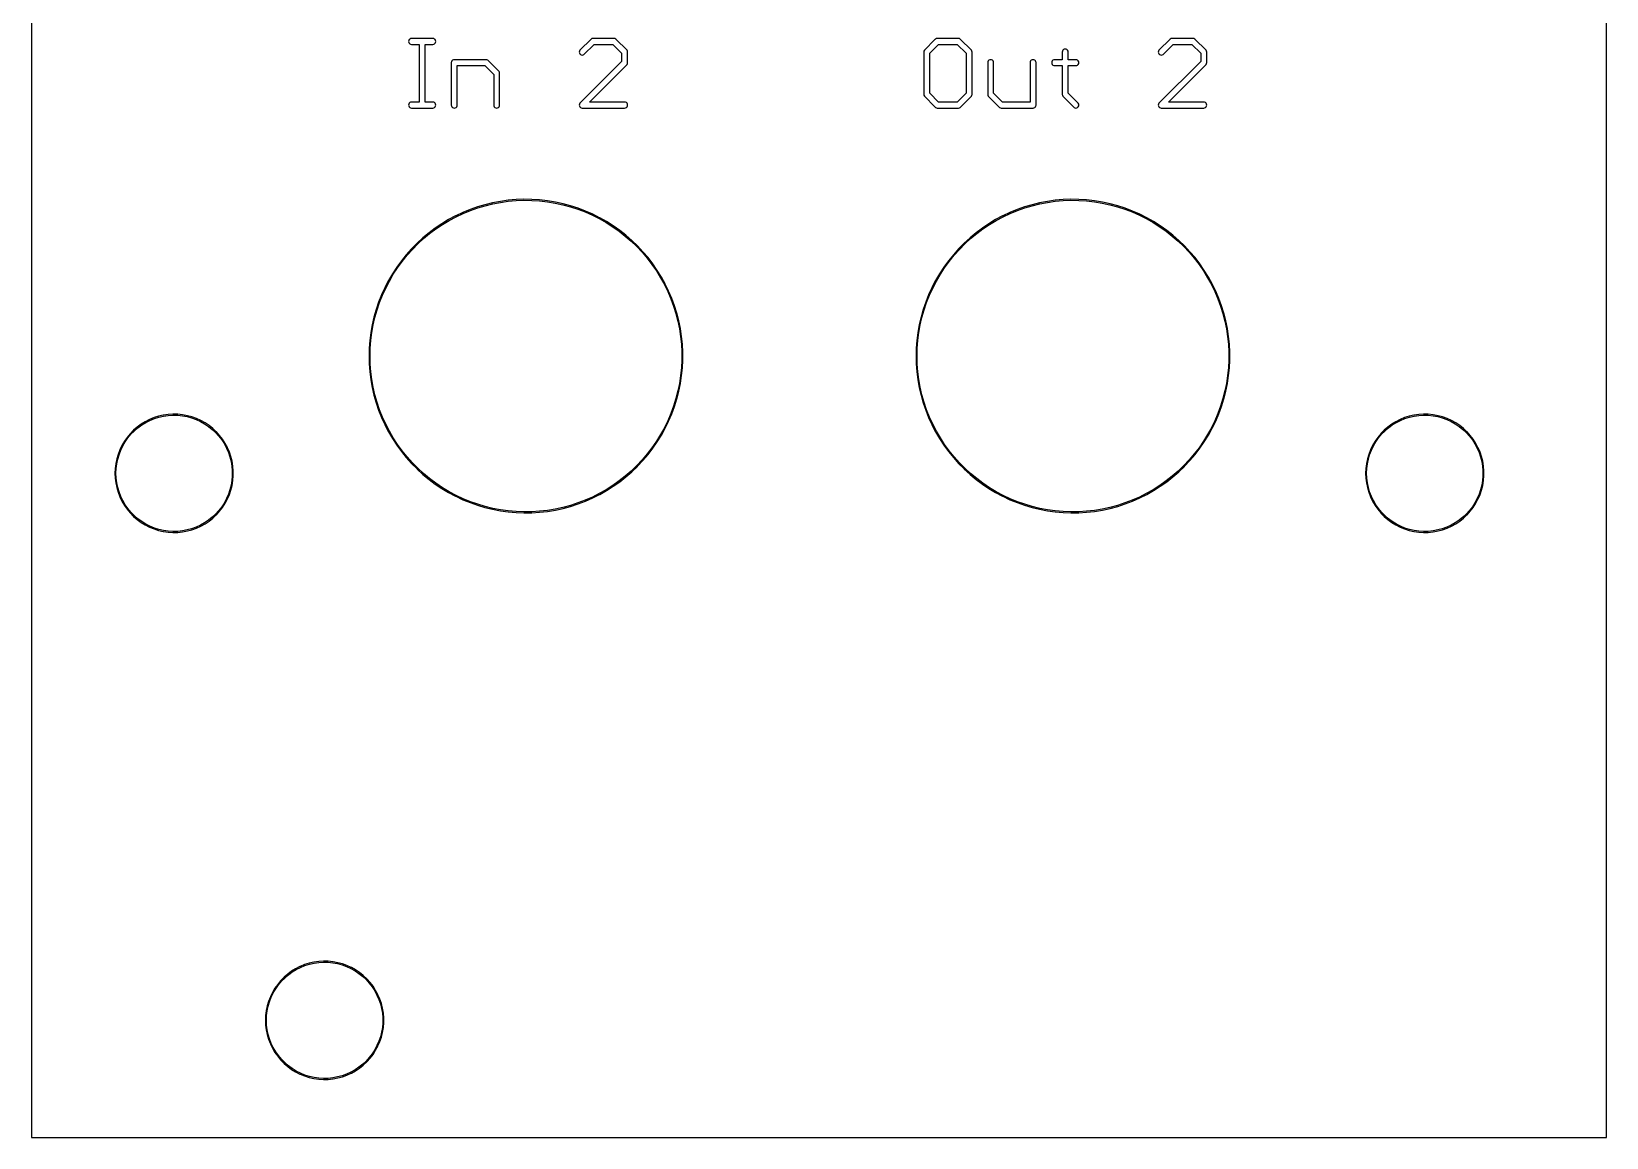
# Model space of a CAD drawing. Extents: x 7 to 47, y 9 to 138.
# Drawn here: x 6.89 to 47.2, y 9.25 to 37.56 of the extents above; entities that cross this region are included whole.
import ezdxf

# ---------------------------------------------------------------- set-up
doc = ezdxf.new("R2010")
doc.units = 0

msp = doc.modelspace()

# ---------------------------------------------------------------- linework, layer by layer
at = {"color": 5, "true_color": 0x0000ff}
msp.add_polyline3d([(47.19574, 9.25322, 0), (47.19574, 137.75436, 0), (6.89355, 137.75436, 0), (6.89355, 9.25322, 0), (47.19574, 9.25322, 0)], close=True, dxfattribs=at)
at = {"color": 34, "true_color": 0x008000}
for points in [[(6.89356, 9.25322, 0), (47.19574, 9.25322, 0), (47.19574, 137.75436, 0), (6.89356, 137.75436, 0), (6.89356, 9.25322, 0)], [(16.61921, 37.38371, 0), (16.59566, 37.37999, 0), (16.57443, 37.36916, 0), (16.55756, 37.3523, 0), (16.54674, 37.33106, 0), (16.54301, 37.30751, 0), (16.54674, 37.28396, 0), (16.55756, 37.26273, 0), (16.57443, 37.24586, 0), (16.59566, 37.23504, 0), (16.61921, 37.23131, 0), (16.81478, 37.23131, 0), (16.81478, 35.75558, 0), (16.61921, 35.75558, 0), (16.59566, 35.75184, 0), (16.57443, 35.74102, 0), (16.55756, 35.72416, 0), (16.54674, 35.70292, 0), (16.54301, 35.67938, 0), (16.54674, 35.65583, 0), (16.55756, 35.63459, 0), (16.57443, 35.61773, 0), (16.59566, 35.6069, 0), (16.61921, 35.60318, 0), (17.16276, 35.60318, 0), (17.18631, 35.6069, 0), (17.20756, 35.61773, 0), (17.22441, 35.63459, 0), (17.23525, 35.65583, 0), (17.23896, 35.67938, 0), (17.23525, 35.70292, 0), (17.22441, 35.72416, 0), (17.20756, 35.74102, 0), (17.18631, 35.75184, 0), (17.16276, 35.75558, 0), (16.96718, 35.75558, 0), (16.96718, 37.23131, 0), (17.16276, 37.23131, 0), (17.18631, 37.23504, 0), (17.20756, 37.24586, 0), (17.22441, 37.26273, 0), (17.23525, 37.28396, 0), (17.23896, 37.30751, 0), (17.23525, 37.33106, 0), (17.22441, 37.3523, 0), (17.20756, 37.36916, 0), (17.18631, 37.37999, 0), (17.16276, 37.38371, 0), (16.61921, 37.38371, 0)], [(21.25726, 37.38371, 0), (21.23371, 37.37999, 0), (21.21247, 37.36916, 0), (20.92382, 37.08052, 0), (20.913, 37.05928, 0), (20.90928, 37.03573, 0), (20.913, 37.01218, 0), (20.92382, 36.99095, 0), (20.94069, 36.97408, 0), (20.96193, 36.96326, 0), (20.98548, 36.95953, 0), (21.00902, 36.96326, 0), (21.03026, 36.97408, 0), (21.28748, 37.23131, 0), (21.76805, 37.23131, 0), (21.99386, 37.00549, 0), (21.99386, 36.79419, 0), (20.92382, 35.72416, 0), (20.913, 35.70292, 0), (20.90928, 35.67938, 0), (20.913, 35.65583, 0), (20.92382, 35.63459, 0), (20.94069, 35.61773, 0), (20.96193, 35.6069, 0), (20.98548, 35.60318, 0), (22.07006, 35.60318, 0), (22.0936, 35.6069, 0), (22.11484, 35.61773, 0), (22.1317, 35.63459, 0), (22.14253, 35.65583, 0), (22.14626, 35.67938, 0), (22.14253, 35.70292, 0), (22.1317, 35.72416, 0), (22.11484, 35.74102, 0), (22.0936, 35.75184, 0), (22.07006, 35.75558, 0), (21.16811, 35.75558, 0), (22.11482, 36.70229, 0), (22.11484, 36.7023, 0), (22.1317, 36.71917, 0), (22.14253, 36.7404, 0), (22.14626, 36.76395, 0), (22.14626, 37.03573, 0), (22.14253, 37.05928, 0), (22.1317, 37.08052, 0), (21.84306, 37.36916, 0), (21.82182, 37.37999, 0), (21.79828, 37.38371, 0), (21.25726, 37.38371, 0)], [(30.94804, 35.90637, 0), (30.95887, 35.92761, 0), (30.9626, 35.95115, 0), (30.9626, 37.03573, 0), (30.95887, 37.05928, 0), (30.94804, 37.08052, 0), (30.6594, 37.36916, 0), (30.63816, 37.37999, 0), (30.61462, 37.38371, 0), (30.07105, 37.38371, 0), (30.04751, 37.37999, 0), (30.02627, 37.36916, 0), (30.00941, 37.3523, 0), (29.74017, 37.08052, 0), (29.72934, 37.05928, 0), (29.72562, 37.03573, 0), (29.72562, 35.95115, 0), (29.72934, 35.92761, 0), (29.74017, 35.90637, 0), (30.00941, 35.63459, 0), (30.02627, 35.61773, 0), (30.04751, 35.6069, 0), (30.07105, 35.60318, 0), (30.61462, 35.60318, 0), (30.63816, 35.6069, 0), (30.6594, 35.61773, 0), (30.94804, 35.90637, 0)], [(30.58439, 35.75558, 0), (30.10157, 35.75558, 0), (29.87802, 35.98123, 0), (29.87802, 37.00565, 0), (30.10157, 37.23131, 0), (30.58439, 37.23131, 0), (30.8102, 37.00549, 0), (30.8102, 35.98139, 0), (30.58439, 35.75558, 0)], [(33.57211, 35.61773, 0), (33.59335, 35.6069, 0), (33.61689, 35.60318, 0), (33.64044, 35.6069, 0), (33.66167, 35.61773, 0), (33.67854, 35.63459, 0), (33.68936, 35.65583, 0), (33.69309, 35.67938, 0), (33.68936, 35.70292, 0), (33.67854, 35.72416, 0), (33.42131, 35.98138, 0), (33.42131, 36.68775, 0), (33.61689, 36.68775, 0), (33.64044, 36.69148, 0), (33.66167, 36.7023, 0), (33.67854, 36.71917, 0), (33.68936, 36.7404, 0), (33.69309, 36.76395, 0), (33.68936, 36.7875, 0), (33.67854, 36.80874, 0), (33.66167, 36.8256, 0), (33.64044, 36.83643, 0), (33.61689, 36.84015, 0), (33.42131, 36.84015, 0), (33.42131, 37.03573, 0), (33.41758, 37.05928, 0), (33.40676, 37.08052, 0), (33.38989, 37.09738, 0), (33.36866, 37.10821, 0), (33.34511, 37.11193, 0), (33.32157, 37.10821, 0), (33.30033, 37.09738, 0), (33.28347, 37.08052, 0), (33.27264, 37.05928, 0), (33.26891, 37.03573, 0), (33.26891, 36.84015, 0), (33.07588, 36.84015, 0), (33.05233, 36.83643, 0), (33.03109, 36.8256, 0), (33.01423, 36.80874, 0), (33.0034, 36.7875, 0), (32.99968, 36.76395, 0), (33.0034, 36.7404, 0), (33.01423, 36.71917, 0), (33.03109, 36.7023, 0), (33.05233, 36.69148, 0), (33.07588, 36.68775, 0), (33.26891, 36.68775, 0), (33.26891, 35.95115, 0), (33.27264, 35.92761, 0), (33.28347, 35.90637, 0), (33.57211, 35.61773, 0)], [(36.0756, 37.38371, 0), (36.05207, 37.37999, 0), (36.03083, 37.36916, 0), (35.74219, 37.08052, 0), (35.73136, 37.05928, 0), (35.72763, 37.03573, 0), (35.73136, 37.01218, 0), (35.74219, 36.99095, 0), (35.75905, 36.97408, 0), (35.78029, 36.96326, 0), (35.80383, 36.95953, 0), (35.82738, 36.96326, 0), (35.84861, 36.97408, 0), (36.10584, 37.23131, 0), (36.5864, 37.23131, 0), (36.81221, 37.00549, 0), (36.81221, 36.79419, 0), (35.74219, 35.72416, 0), (35.73136, 35.70292, 0), (35.72763, 35.67938, 0), (35.73136, 35.65583, 0), (35.74219, 35.63459, 0), (35.75905, 35.61773, 0), (35.78029, 35.6069, 0), (35.80383, 35.60318, 0), (36.88841, 35.60318, 0), (36.91196, 35.6069, 0), (36.9332, 35.61773, 0), (36.95006, 35.63459, 0), (36.96089, 35.65583, 0), (36.96461, 35.67938, 0), (36.96089, 35.70292, 0), (36.95006, 35.72416, 0), (36.9332, 35.74102, 0), (36.91196, 35.75184, 0), (36.88841, 35.75558, 0), (35.98646, 35.75558, 0), (36.93318, 36.70229, 0), (36.9332, 36.7023, 0), (36.95006, 36.71917, 0), (36.96089, 36.7404, 0), (36.96461, 36.76395, 0), (36.96461, 37.03573, 0), (36.96089, 37.05928, 0), (36.95006, 37.08052, 0), (36.66142, 37.36916, 0), (36.64018, 37.37999, 0), (36.61663, 37.38371, 0), (36.0756, 37.38371, 0)], [(17.71142, 36.84015, 0), (17.68787, 36.83643, 0), (17.66663, 36.8256, 0), (17.64977, 36.80874, 0), (17.63894, 36.7875, 0), (17.63522, 36.76395, 0), (17.63522, 35.67938, 0), (17.63894, 35.65583, 0), (17.64977, 35.63459, 0), (17.66663, 35.61773, 0), (17.68787, 35.6069, 0), (17.71142, 35.60318, 0), (17.73496, 35.6069, 0), (17.7562, 35.61773, 0), (17.77306, 35.63459, 0), (17.78389, 35.65583, 0), (17.78762, 35.67938, 0), (17.78762, 36.68775, 0), (18.49412, 36.68775, 0), (18.7198, 36.46419, 0), (18.7198, 35.67938, 0), (18.72352, 35.65583, 0), (18.73435, 35.63459, 0), (18.75121, 35.61773, 0), (18.77245, 35.6069, 0), (18.796, 35.60318, 0), (18.81954, 35.6069, 0), (18.84077, 35.61773, 0), (18.85764, 35.63459, 0), (18.86846, 35.65583, 0), (18.8722, 35.67938, 0), (18.8722, 36.49472, 0), (18.86846, 36.51826, 0), (18.85764, 36.53949, 0), (18.84077, 36.55636, 0), (18.569, 36.8256, 0), (18.54776, 36.83643, 0), (18.52421, 36.84015, 0), (17.71142, 36.84015, 0)], [(31.66457, 35.61773, 0), (31.68581, 35.6069, 0), (31.70935, 35.60318, 0), (32.52216, 35.60318, 0), (32.54569, 35.6069, 0), (32.56694, 35.61773, 0), (32.58379, 35.63459, 0), (32.59463, 35.65583, 0), (32.59836, 35.67938, 0), (32.59836, 36.76395, 0), (32.59463, 36.7875, 0), (32.58379, 36.80874, 0), (32.56694, 36.8256, 0), (32.54569, 36.83643, 0), (32.52216, 36.84015, 0), (32.49861, 36.83643, 0), (32.47737, 36.8256, 0), (32.46051, 36.80874, 0), (32.44968, 36.7875, 0), (32.44596, 36.76395, 0), (32.44596, 35.75558, 0), (31.73958, 35.75558, 0), (31.51378, 35.98138, 0), (31.51378, 36.76395, 0), (31.51005, 36.7875, 0), (31.49922, 36.80874, 0), (31.48236, 36.8256, 0), (31.46112, 36.83643, 0), (31.43758, 36.84015, 0), (31.41403, 36.83643, 0), (31.39279, 36.8256, 0), (31.37593, 36.80874, 0), (31.3651, 36.7875, 0), (31.36138, 36.76395, 0), (31.36138, 35.95115, 0), (31.3651, 35.92761, 0), (31.37593, 35.90637, 0), (31.66457, 35.61773, 0)], [(19.29384, 33.25876, 0), (19.09318, 33.24098, 0), (18.89506, 33.21304, 0), (18.89113, 33.21241, 0), (18.69301, 33.17431, 0), (18.49743, 33.12605, 0), (18.30439, 33.07016, 0), (18.11643, 33.00413, 0), (17.92847, 32.92793, 0), (17.74813, 32.84156, 0), (17.74458, 32.83977, 0), (17.56679, 32.74579, 0), (17.39407, 32.64165, 0), (17.22643, 32.52989, 0), (17.06641, 32.40797, 0), (16.91147, 32.28097, 0), (16.76161, 32.14381, 0), (16.7588, 32.141, 0), (16.6191, 31.99876, 0), (16.48448, 31.8489, 0), (16.35748, 31.69142, 0), (16.24064, 31.52886, 0), (16.13141, 31.36122, 0), (16.02982, 31.1885, 0), (15.93584, 31.00816, 0), (15.93404, 31.00462, 0), (15.85276, 30.82174, 0), (15.77656, 30.63632, 0), (15.71306, 30.44582, 0), (15.65718, 30.25278, 0), (15.614, 30.0572, 0), (15.57844, 29.85908, 0), (15.57782, 29.85516, 0), (15.55242, 29.6545, 0), (15.53717, 29.45383, 0), (15.53209, 29.25317, 0), (15.53717, 29.05252, 0), (15.55242, 28.85185, 0), (15.57782, 28.65119, 0), (15.57844, 28.64727, 0), (15.614, 28.44915, 0), (15.65718, 28.25357, 0), (15.71306, 28.06053, 0), (15.77656, 27.87003, 0), (15.85276, 27.68461, 0), (15.93404, 27.50173, 0), (15.93584, 27.49819, 0), (16.02982, 27.31785, 0), (16.13141, 27.14513, 0), (16.24064, 26.97749, 0), (16.35748, 26.81493, 0), (16.48448, 26.65745, 0), (16.6191, 26.50759, 0), (16.61914, 26.50755, 0), (16.7588, 26.36535, 0), (16.76161, 26.36254, 0), (16.91147, 26.22538, 0), (17.06641, 26.09838, 0), (17.22643, 25.97646, 0), (17.39407, 25.8647, 0), (17.56679, 25.76056, 0), (17.74458, 25.66658, 0), (17.74813, 25.66478, 0), (17.92847, 25.57842, 0), (18.11643, 25.50222, 0), (18.30439, 25.43618, 0), (18.49743, 25.3803, 0), (18.69301, 25.33204, 0), (18.89113, 25.29394, 0), (18.89506, 25.29332, 0), (19.09318, 25.26538, 0), (19.29384, 25.2476, 0), (19.49449, 25.23998, 0), (19.69515, 25.24252, 0), (19.89582, 25.25522, 0), (20.09648, 25.27808, 0), (20.1004, 25.2787, 0), (20.29852, 25.31172, 0), (20.4941, 25.3549, 0), (20.68968, 25.4057, 0), (20.88018, 25.4692, 0), (21.06814, 25.54032, 0), (21.25356, 25.6216, 0), (21.43136, 25.7105, 0), (21.4349, 25.7123, 0), (21.61016, 25.81136, 0), (21.78034, 25.92058, 0), (21.94544, 26.03742, 0), (22.10292, 26.15934, 0), (22.25532, 26.29142, 0), (22.4001, 26.43112, 0), (22.40291, 26.43393, 0), (22.54007, 26.58125, 0), (22.66961, 26.73365, 0), (22.79153, 26.89367, 0), (22.90583, 27.05877, 0), (23.01251, 27.23149, 0), (23.10903, 27.40675, 0), (23.11083, 27.41029, 0), (23.19719, 27.59063, 0), (23.27593, 27.77605, 0), (23.34705, 27.96655, 0), (23.40547, 28.15705, 0), (23.45627, 28.35263, 0), (23.49691, 28.54821, 0), (23.49753, 28.55214, 0), (23.52802, 28.75279, 0), (23.54833, 28.95091, 0), (23.5585, 29.15157, 0), (23.5585, 29.35478, 0), (23.54833, 29.55543, 0), (23.52802, 29.75355, 0), (23.49753, 29.95422, 0), (23.49691, 29.95814, 0), (23.45627, 30.15372, 0), (23.40547, 30.3493, 0), (23.34705, 30.5398, 0), (23.27593, 30.7303, 0), (23.19719, 30.91572, 0), (23.11083, 31.09606, 0), (23.10903, 31.0996, 0), (23.01251, 31.27486, 0), (22.90583, 31.44758, 0), (22.79153, 31.61268, 0), (22.66961, 31.7727, 0), (22.54007, 31.9251, 0), (22.40291, 32.07242, 0), (22.4001, 32.07523, 0), (22.25532, 32.21493, 0), (22.10292, 32.347, 0), (21.94544, 32.46893, 0), (21.78034, 32.58576, 0), (21.61016, 32.69498, 0), (21.4349, 32.79405, 0), (21.43136, 32.79585, 0), (21.25356, 32.88474, 0), (21.06814, 32.96603, 0), (20.88018, 33.03714, 0), (20.68968, 33.10065, 0), (20.4941, 33.15144, 0), (20.29852, 33.19462, 0), (20.1004, 33.22764, 0), (20.09648, 33.22828, 0), (19.89582, 33.25114, 0), (19.69515, 33.26384, 0), (19.49449, 33.26638, 0), (19.29384, 33.25876, 0)], [(19.89582, 25.28062, 0), (19.69515, 25.26791, 0), (19.49449, 25.26537, 0), (19.29384, 25.273, 0), (19.09318, 25.29078, 0), (18.89767, 25.31834, 0), (18.70085, 25.35619, 0), (18.50528, 25.40445, 0), (18.31224, 25.46033, 0), (18.12428, 25.52637, 0), (17.93631, 25.60257, 0), (17.75731, 25.68829, 0), (17.58172, 25.78111, 0), (17.409, 25.88525, 0), (17.24136, 25.99701, 0), (17.08134, 26.11893, 0), (16.9264, 26.24593, 0), (16.77704, 26.38264, 0), (16.63965, 26.52252, 0), (16.50503, 26.67238, 0), (16.37803, 26.82986, 0), (16.26119, 26.99242, 0), (16.15196, 27.16006, 0), (16.05037, 27.33278, 0), (15.95793, 27.51016, 0), (15.87691, 27.69246, 0), (15.80071, 27.87788, 0), (15.73721, 28.06838, 0), (15.68133, 28.26142, 0), (15.63815, 28.457, 0), (15.60304, 28.65261, 0), (15.57782, 28.85185, 0), (15.56257, 29.05252, 0), (15.5575, 29.25317, 0), (15.56257, 29.45383, 0), (15.57782, 29.6545, 0), (15.60304, 29.85374, 0), (15.63815, 30.04935, 0), (15.68133, 30.24493, 0), (15.73721, 30.43797, 0), (15.80071, 30.62847, 0), (15.87691, 30.81389, 0), (15.95793, 30.99619, 0), (16.05037, 31.17357, 0), (16.15196, 31.34629, 0), (16.26119, 31.51393, 0), (16.37803, 31.67649, 0), (16.50503, 31.83397, 0), (16.63965, 31.98383, 0), (16.77704, 32.12371, 0), (16.9264, 32.26042, 0), (17.08134, 32.38742, 0), (17.24136, 32.50934, 0), (17.409, 32.6211, 0), (17.58172, 32.72524, 0), (17.75731, 32.81805, 0), (17.93631, 32.90377, 0), (18.12428, 32.97997, 0), (18.31224, 33.04602, 0), (18.50528, 33.1019, 0), (18.70085, 33.15016, 0), (18.89747, 33.18797, 0), (19.09318, 33.21557, 0), (19.29384, 33.23335, 0), (19.49449, 33.24096, 0), (19.69515, 33.23843, 0), (19.89582, 33.22573, 0), (20.09582, 33.20296, 0), (20.29066, 33.17048, 0), (20.48624, 33.1273, 0), (20.68183, 33.0765, 0), (20.87233, 33.013, 0), (21.06029, 32.94187, 0), (21.24571, 32.8606, 0), (21.42043, 32.77324, 0), (21.59523, 32.67443, 0), (21.76541, 32.56521, 0), (21.93051, 32.44838, 0), (22.08799, 32.32645, 0), (22.24039, 32.19438, 0), (22.38335, 32.05642, 0), (22.51952, 31.91017, 0), (22.64906, 31.75777, 0), (22.77098, 31.59775, 0), (22.88528, 31.43265, 0), (22.99196, 31.25993, 0), (23.08768, 31.08613, 0), (23.17304, 30.90787, 0), (23.25178, 30.72245, 0), (23.3229, 30.53195, 0), (23.38132, 30.34145, 0), (23.43212, 30.14587, 0), (23.47267, 29.9507, 0), (23.50262, 29.75355, 0), (23.52294, 29.55543, 0), (23.5331, 29.35478, 0), (23.5331, 29.15157, 0), (23.52294, 28.95091, 0), (23.50262, 28.75279, 0), (23.47267, 28.55562, 0), (23.43212, 28.36048, 0), (23.38132, 28.1649, 0), (23.3229, 27.9744, 0), (23.25178, 27.7839, 0), (23.17304, 27.59848, 0), (23.08768, 27.42022, 0), (22.99196, 27.24642, 0), (22.88528, 27.0737, 0), (22.77098, 26.9086, 0), (22.64906, 26.74858, 0), (22.51952, 26.59618, 0), (22.38326, 26.44983, 0), (22.24039, 26.31197, 0), (22.08799, 26.17989, 0), (21.93051, 26.05797, 0), (21.76541, 25.94113, 0), (21.59523, 25.83191, 0), (21.42043, 25.73311, 0), (21.24571, 25.64575, 0), (21.06029, 25.56447, 0), (20.87233, 25.49335, 0), (20.68183, 25.42985, 0), (20.48624, 25.37905, 0), (20.29066, 25.33587, 0), (20.09582, 25.30339, 0), (19.89582, 25.28062, 0)], [(33.29177, 33.25876, 0), (33.09111, 33.24098, 0), (32.89298, 33.21304, 0), (32.88906, 33.21241, 0), (32.69095, 33.17431, 0), (32.49537, 33.12605, 0), (32.30233, 33.07016, 0), (32.11437, 33.00413, 0), (31.92641, 32.92793, 0), (31.74607, 32.84156, 0), (31.74253, 32.83977, 0), (31.56473, 32.74579, 0), (31.39201, 32.64165, 0), (31.22437, 32.52989, 0), (31.06435, 32.40797, 0), (30.90941, 32.28097, 0), (30.75955, 32.14381, 0), (30.75674, 32.141, 0), (30.61704, 31.99876, 0), (30.48242, 31.8489, 0), (30.35542, 31.69142, 0), (30.23858, 31.52886, 0), (30.12936, 31.36122, 0), (30.02776, 31.1885, 0), (29.93378, 31.00816, 0), (29.93198, 31.00462, 0), (29.8507, 30.82174, 0), (29.7745, 30.63632, 0), (29.711, 30.44582, 0), (29.65512, 30.25278, 0), (29.61194, 30.0572, 0), (29.57638, 29.85908, 0), (29.57576, 29.85516, 0), (29.55036, 29.6545, 0), (29.53512, 29.45383, 0), (29.53004, 29.25317, 0), (29.53512, 29.05252, 0), (29.55036, 28.85185, 0), (29.57576, 28.65119, 0), (29.57638, 28.64727, 0), (29.61194, 28.44915, 0), (29.65512, 28.25357, 0), (29.711, 28.06053, 0), (29.7745, 27.87003, 0), (29.8507, 27.68461, 0), (29.93198, 27.50173, 0), (29.93378, 27.49819, 0), (30.02776, 27.31785, 0), (30.12936, 27.14513, 0), (30.23858, 26.97749, 0), (30.35542, 26.81493, 0), (30.48242, 26.65745, 0), (30.61704, 26.50759, 0), (30.61708, 26.50755, 0), (30.75674, 26.36535, 0), (30.75955, 26.36254, 0), (30.90941, 26.22538, 0), (31.06435, 26.09838, 0), (31.22437, 25.97646, 0), (31.39201, 25.8647, 0), (31.56473, 25.76056, 0), (31.74253, 25.66658, 0), (31.74607, 25.66478, 0), (31.92641, 25.57842, 0), (32.11437, 25.50222, 0), (32.30233, 25.43618, 0), (32.49537, 25.3803, 0), (32.69095, 25.33204, 0), (32.88906, 25.29394, 0), (32.89298, 25.29332, 0), (33.09111, 25.26538, 0), (33.29177, 25.2476, 0), (33.49243, 25.23998, 0), (33.6931, 25.24252, 0), (33.89376, 25.25522, 0), (34.09442, 25.27808, 0), (34.09834, 25.2787, 0), (34.29646, 25.31172, 0), (34.49204, 25.3549, 0), (34.68762, 25.4057, 0), (34.87812, 25.4692, 0), (35.06608, 25.54032, 0), (35.2515, 25.6216, 0), (35.4293, 25.7105, 0), (35.43284, 25.7123, 0), (35.6081, 25.81136, 0), (35.77828, 25.92058, 0), (35.94337, 26.03742, 0), (36.10085, 26.15934, 0), (36.25325, 26.29142, 0), (36.39804, 26.43112, 0), (36.40085, 26.43393, 0), (36.53801, 26.58125, 0), (36.66755, 26.73365, 0), (36.78947, 26.89367, 0), (36.90377, 27.05877, 0), (37.01045, 27.23149, 0), (37.10696, 27.40675, 0), (37.10877, 27.41029, 0), (37.19513, 27.59063, 0), (37.27387, 27.77605, 0), (37.34499, 27.96655, 0), (37.40341, 28.15705, 0), (37.45421, 28.35263, 0), (37.49485, 28.54821, 0), (37.49548, 28.55214, 0), (37.52596, 28.75279, 0), (37.54628, 28.95091, 0), (37.55644, 29.15157, 0), (37.55644, 29.35478, 0), (37.54628, 29.55543, 0), (37.52596, 29.75355, 0), (37.49548, 29.95422, 0), (37.49485, 29.95814, 0), (37.45421, 30.15372, 0), (37.40341, 30.3493, 0), (37.34499, 30.5398, 0), (37.27387, 30.7303, 0), (37.19513, 30.91572, 0), (37.10877, 31.09606, 0), (37.10696, 31.0996, 0), (37.01045, 31.27486, 0), (36.90377, 31.44758, 0), (36.78947, 31.61268, 0), (36.66755, 31.7727, 0), (36.53801, 31.9251, 0), (36.40085, 32.07242, 0), (36.39804, 32.07523, 0), (36.25325, 32.21493, 0), (36.10085, 32.347, 0), (35.94337, 32.46893, 0), (35.77828, 32.58576, 0), (35.6081, 32.69498, 0), (35.43284, 32.79405, 0), (35.4293, 32.79585, 0), (35.2515, 32.88474, 0), (35.06608, 32.96603, 0), (34.87812, 33.03714, 0), (34.68762, 33.10065, 0), (34.49204, 33.15144, 0), (34.29646, 33.19462, 0), (34.09834, 33.22764, 0), (34.09442, 33.22828, 0), (33.89376, 33.25114, 0), (33.6931, 33.26384, 0), (33.49243, 33.26638, 0), (33.29177, 33.25876, 0)], [(33.89376, 25.28062, 0), (33.6931, 25.26791, 0), (33.49243, 25.26537, 0), (33.29177, 25.273, 0), (33.09111, 25.29078, 0), (32.89566, 25.31833, 0), (32.6988, 25.35619, 0), (32.50322, 25.40445, 0), (32.31018, 25.46033, 0), (32.12222, 25.52637, 0), (31.93426, 25.60257, 0), (31.75535, 25.68824, 0), (31.57966, 25.78111, 0), (31.40694, 25.88525, 0), (31.2393, 25.99701, 0), (31.07928, 26.11893, 0), (30.92434, 26.24593, 0), (30.77498, 26.38264, 0), (30.63759, 26.52252, 0), (30.50297, 26.67238, 0), (30.37597, 26.82986, 0), (30.25913, 26.99242, 0), (30.14991, 27.16006, 0), (30.04831, 27.33278, 0), (29.95587, 27.51016, 0), (29.87485, 27.69246, 0), (29.79865, 27.87788, 0), (29.73515, 28.06838, 0), (29.67927, 28.26142, 0), (29.63609, 28.457, 0), (29.60095, 28.6528, 0), (29.57575, 28.85185, 0), (29.56051, 29.05252, 0), (29.55543, 29.25317, 0), (29.56051, 29.45383, 0), (29.57575, 29.6545, 0), (29.60095, 29.85355, 0), (29.63609, 30.04935, 0), (29.67927, 30.24493, 0), (29.73515, 30.43797, 0), (29.79865, 30.62847, 0), (29.87485, 30.81389, 0), (29.95587, 30.99619, 0), (30.04831, 31.17357, 0), (30.14991, 31.34629, 0), (30.25913, 31.51393, 0), (30.37597, 31.67649, 0), (30.50297, 31.83397, 0), (30.63759, 31.98383, 0), (30.77498, 32.12371, 0), (30.92434, 32.26042, 0), (31.07928, 32.38742, 0), (31.2393, 32.50934, 0), (31.40694, 32.6211, 0), (31.57966, 32.72524, 0), (31.75535, 32.8181, 0), (31.93426, 32.90377, 0), (32.12222, 32.97997, 0), (32.31018, 33.04602, 0), (32.50322, 33.1019, 0), (32.6988, 33.15016, 0), (32.89547, 33.18798, 0), (33.09111, 33.21557, 0), (33.29177, 33.23335, 0), (33.49243, 33.24096, 0), (33.6931, 33.23843, 0), (33.89376, 33.22573, 0), (34.09376, 33.20296, 0), (34.28861, 33.17048, 0), (34.48419, 33.1273, 0), (34.67977, 33.0765, 0), (34.87027, 33.013, 0), (35.05823, 32.94187, 0), (35.24365, 32.8606, 0), (35.41837, 32.77324, 0), (35.59317, 32.67443, 0), (35.76335, 32.56521, 0), (35.92845, 32.44838, 0), (36.08592, 32.32645, 0), (36.23833, 32.19438, 0), (36.38129, 32.05642, 0), (36.51746, 31.91017, 0), (36.647, 31.75777, 0), (36.76892, 31.59775, 0), (36.88322, 31.43265, 0), (36.9899, 31.25993, 0), (37.08568, 31.08599, 0), (37.17098, 30.90787, 0), (37.24972, 30.72245, 0), (37.32083, 30.53195, 0), (37.37926, 30.34145, 0), (37.43005, 30.14587, 0), (37.47058, 29.95088, 0), (37.50056, 29.75355, 0), (37.52088, 29.55543, 0), (37.53103, 29.35478, 0), (37.53103, 29.15157, 0), (37.52088, 28.95091, 0), (37.50056, 28.75279, 0), (37.47057, 28.55545, 0), (37.43005, 28.36048, 0), (37.37926, 28.1649, 0), (37.32083, 27.9744, 0), (37.24972, 27.7839, 0), (37.17098, 27.59848, 0), (37.08568, 27.42036, 0), (36.9899, 27.24642, 0), (36.88322, 27.0737, 0), (36.76892, 26.9086, 0), (36.647, 26.74858, 0), (36.51746, 26.59618, 0), (36.3812, 26.44983, 0), (36.23833, 26.31197, 0), (36.08592, 26.17989, 0), (35.92845, 26.05797, 0), (35.76335, 25.94113, 0), (35.59317, 25.83191, 0), (35.41837, 25.73311, 0), (35.24365, 25.64575, 0), (35.05823, 25.56447, 0), (34.87027, 25.49335, 0), (34.67977, 25.42985, 0), (34.48419, 25.37905, 0), (34.28861, 25.33587, 0), (34.09376, 25.30339, 0), (33.89376, 25.28062, 0)], [(10.39114, 27.75965, 0), (10.2692, 27.74187, 0), (10.26529, 27.74125, 0), (10.14591, 27.71331, 0), (10.02907, 27.67775, 0), (9.91477, 27.63203, 0), (9.91123, 27.63023, 0), (9.802, 27.57435, 0), (9.69787, 27.51085, 0), (9.60135, 27.43719, 0), (9.50737, 27.35591, 0), (9.4182, 27.26674, 0), (9.342, 27.17276, 0), (9.27088, 27.0737, 0), (9.20738, 26.96702, 0), (9.20558, 26.96348, 0), (9.15478, 26.85172, 0), (9.10906, 26.73742, 0), (9.07604, 26.62058, 0), (9.05064, 26.5012, 0), (9.05001, 26.49727, 0), (9.03478, 26.37535, 0), (9.02969, 26.25344, 0), (9.03478, 26.13152, 0), (9.05001, 26.0096, 0), (9.05064, 26.00567, 0), (9.07604, 25.88629, 0), (9.10906, 25.76945, 0), (9.15478, 25.65515, 0), (9.20558, 25.54339, 0), (9.20738, 25.53985, 0), (9.27088, 25.43317, 0), (9.342, 25.33411, 0), (9.4182, 25.24013, 0), (9.50737, 25.15096, 0), (9.60135, 25.06968, 0), (9.69787, 24.99602, 0), (9.802, 24.93252, 0), (9.91123, 24.87664, 0), (9.91477, 24.87484, 0), (10.02907, 24.82912, 0), (10.14591, 24.79356, 0), (10.26529, 24.76562, 0), (10.2692, 24.765, 0), (10.39114, 24.74722, 0), (10.51306, 24.7396, 0), (10.63498, 24.74214, 0), (10.7569, 24.75484, 0), (10.76082, 24.75546, 0), (10.88274, 24.77832, 0), (10.99958, 24.8088, 0), (11.11388, 24.85198, 0), (11.22564, 24.90278, 0), (11.22918, 24.90458, 0), (11.33586, 24.963, 0), (11.43746, 25.03158, 0), (11.53398, 25.10778, 0), (11.62288, 25.1916, 0), (11.62569, 25.19441, 0), (11.70697, 25.28585, 0), (11.78317, 25.38237, 0), (11.84921, 25.48651, 0), (11.90509, 25.59573, 0), (11.90689, 25.59927, 0), (11.95769, 25.71103, 0), (11.99579, 25.82533, 0), (12.02627, 25.94471, 0), (12.04659, 26.06663, 0), (12.04722, 26.07055, 0), (12.05738, 26.19247, 0), (12.05738, 26.3144, 0), (12.04722, 26.43632, 0), (12.04659, 26.44024, 0), (12.02627, 26.56216, 0), (11.99579, 26.68154, 0), (11.95769, 26.79584, 0), (11.90689, 26.9076, 0), (11.90509, 26.91114, 0), (11.84921, 27.02036, 0), (11.78317, 27.1245, 0), (11.70697, 27.22102, 0), (11.62569, 27.31246, 0), (11.62288, 27.31527, 0), (11.53398, 27.39909, 0), (11.43746, 27.47529, 0), (11.33586, 27.54387, 0), (11.22918, 27.60229, 0), (11.22564, 27.60409, 0), (11.11388, 27.65489, 0), (10.99958, 27.69807, 0), (10.88274, 27.72855, 0), (10.76082, 27.75141, 0), (10.7569, 27.75203, 0), (10.63498, 27.76473, 0), (10.51306, 27.76727, 0), (10.39114, 27.75965, 0)], [(10.7555, 24.78008, 0), (10.63498, 24.76753, 0), (10.51306, 24.76499, 0), (10.39114, 24.77261, 0), (10.27251, 24.78992, 0), (10.15376, 24.81771, 0), (10.03692, 24.85327, 0), (9.92272, 24.89895, 0), (9.81694, 24.95307, 0), (9.7128, 25.01657, 0), (9.61628, 25.09023, 0), (9.5223, 25.17151, 0), (9.43875, 25.25506, 0), (9.36255, 25.34904, 0), (9.29143, 25.4481, 0), (9.22874, 25.55342, 0), (9.17892, 25.663, 0), (9.13321, 25.7773, 0), (9.10019, 25.89414, 0), (9.07511, 26.01204, 0), (9.06018, 26.13152, 0), (9.0551, 26.25344, 0), (9.06018, 26.37535, 0), (9.07511, 26.49483, 0), (9.10019, 26.61273, 0), (9.13321, 26.72957, 0), (9.17892, 26.84387, 0), (9.22874, 26.95345, 0), (9.29143, 27.05877, 0), (9.36255, 27.15783, 0), (9.43875, 27.25181, 0), (9.5223, 27.33536, 0), (9.61628, 27.41664, 0), (9.7128, 27.4903, 0), (9.81694, 27.5538, 0), (9.92272, 27.60792, 0), (10.03692, 27.6536, 0), (10.15376, 27.68916, 0), (10.27251, 27.71695, 0), (10.39114, 27.73426, 0), (10.51306, 27.74188, 0), (10.63498, 27.73934, 0), (10.7555, 27.72679, 0), (10.87489, 27.7044, 0), (10.99173, 27.67392, 0), (11.10603, 27.63074, 0), (11.2163, 27.58062, 0), (11.32093, 27.52332, 0), (11.42253, 27.45474, 0), (11.51905, 27.37854, 0), (11.60602, 27.29654, 0), (11.68642, 27.20609, 0), (11.76262, 27.10957, 0), (11.82866, 27.00543, 0), (11.88283, 26.89955, 0), (11.93354, 26.78799, 0), (11.97164, 26.67369, 0), (12.00212, 26.55431, 0), (12.02184, 26.43602, 0), (12.03198, 26.3144, 0), (12.03198, 26.19247, 0), (12.02184, 26.07085, 0), (12.00212, 25.95256, 0), (11.97164, 25.83318, 0), (11.93354, 25.71888, 0), (11.88283, 25.60732, 0), (11.82866, 25.50144, 0), (11.76262, 25.3973, 0), (11.68642, 25.30078, 0), (11.60602, 25.21033, 0), (11.51905, 25.12833, 0), (11.42253, 25.05213, 0), (11.32093, 24.98355, 0), (11.2163, 24.92625, 0), (11.10603, 24.87613, 0), (10.99173, 24.83295, 0), (10.87489, 24.80247, 0), (10.7555, 24.78008, 0)], [(42.3926, 27.75965, 0), (42.27067, 27.74187, 0), (42.26675, 27.74125, 0), (42.14737, 27.71331, 0), (42.03053, 27.67775, 0), (41.91623, 27.63203, 0), (41.91269, 27.63023, 0), (41.80346, 27.57435, 0), (41.69933, 27.51085, 0), (41.60281, 27.43719, 0), (41.50883, 27.35591, 0), (41.42248, 27.26956, 0), (41.42246, 27.26955, 0), (41.41966, 27.26674, 0), (41.34346, 27.17276, 0), (41.27234, 27.0737, 0), (41.20884, 26.96702, 0), (41.20704, 26.96348, 0), (41.15623, 26.85172, 0), (41.11052, 26.73742, 0), (41.0775, 26.62058, 0), (41.0521, 26.5012, 0), (41.05148, 26.49727, 0), (41.03624, 26.37535, 0), (41.03114, 26.25344, 0), (41.03624, 26.13152, 0), (41.05148, 26.0096, 0), (41.0521, 26.00567, 0), (41.0775, 25.88629, 0), (41.11052, 25.76945, 0), (41.15623, 25.65515, 0), (41.20704, 25.54339, 0), (41.20884, 25.53985, 0), (41.27234, 25.43317, 0), (41.34346, 25.33411, 0), (41.41966, 25.24013, 0), (41.42246, 25.23732, 0), (41.42248, 25.23731, 0), (41.50883, 25.15096, 0), (41.60281, 25.06968, 0), (41.69933, 24.99602, 0), (41.80346, 24.93252, 0), (41.91269, 24.87664, 0), (41.91623, 24.87484, 0), (42.03053, 24.82912, 0), (42.14737, 24.79356, 0), (42.26675, 24.76562, 0), (42.27067, 24.765, 0), (42.3926, 24.74722, 0), (42.51452, 24.7396, 0), (42.63644, 24.74214, 0), (42.75836, 24.75484, 0), (42.76228, 24.75546, 0), (42.8842, 24.77832, 0), (43.00104, 24.8088, 0), (43.11534, 24.85198, 0), (43.2271, 24.90278, 0), (43.23064, 24.90458, 0), (43.33732, 24.963, 0), (43.43892, 25.03158, 0), (43.53544, 25.10778, 0), (43.62434, 25.1916, 0), (43.62715, 25.19441, 0), (43.70843, 25.28585, 0), (43.78463, 25.38237, 0), (43.85067, 25.48651, 0), (43.90655, 25.59573, 0), (43.90835, 25.59927, 0), (43.95915, 25.71103, 0), (43.99725, 25.82533, 0), (44.02773, 25.94471, 0), (44.04805, 26.06663, 0), (44.04868, 26.07055, 0), (44.05884, 26.19247, 0), (44.05884, 26.3144, 0), (44.04868, 26.43632, 0), (44.04805, 26.44024, 0), (44.02773, 26.56216, 0), (43.99725, 26.68154, 0), (43.95915, 26.79584, 0), (43.90835, 26.9076, 0), (43.90655, 26.91114, 0), (43.85067, 27.02036, 0), (43.78463, 27.1245, 0), (43.70843, 27.22102, 0), (43.62715, 27.31246, 0), (43.62434, 27.31527, 0), (43.53544, 27.39909, 0), (43.43892, 27.47529, 0), (43.33732, 27.54387, 0), (43.23064, 27.60229, 0), (43.2271, 27.60409, 0), (43.11534, 27.65489, 0), (43.00104, 27.69807, 0), (42.8842, 27.72855, 0), (42.76228, 27.75141, 0), (42.75836, 27.75203, 0), (42.63644, 27.76473, 0), (42.51452, 27.76727, 0), (42.3926, 27.75965, 0)], [(42.75696, 24.78008, 0), (42.63644, 24.76753, 0), (42.51452, 24.76499, 0), (42.3926, 24.77261, 0), (42.27396, 24.78992, 0), (42.15522, 24.81771, 0), (42.03838, 24.85327, 0), (41.92417, 24.89895, 0), (41.81839, 24.95307, 0), (41.71426, 25.01657, 0), (41.61774, 25.09023, 0), (41.52376, 25.17151, 0), (41.44022, 25.25504, 0), (41.44021, 25.25506, 0), (41.36401, 25.34904, 0), (41.29289, 25.4481, 0), (41.2302, 25.55342, 0), (41.18039, 25.663, 0), (41.13467, 25.7773, 0), (41.10165, 25.89414, 0), (41.07659, 26.01193, 0), (41.06163, 26.13152, 0), (41.05655, 26.25344, 0), (41.06163, 26.37535, 0), (41.07659, 26.49494, 0), (41.10165, 26.61273, 0), (41.13467, 26.72957, 0), (41.18039, 26.84387, 0), (41.2302, 26.95345, 0), (41.29289, 27.05877, 0), (41.36401, 27.15783, 0), (41.44021, 27.25181, 0), (41.44022, 27.25183, 0), (41.52376, 27.33536, 0), (41.61774, 27.41664, 0), (41.71426, 27.4903, 0), (41.81839, 27.5538, 0), (41.92417, 27.60792, 0), (42.03838, 27.6536, 0), (42.15522, 27.68916, 0), (42.27396, 27.71695, 0), (42.3926, 27.73426, 0), (42.51452, 27.74188, 0), (42.63644, 27.73934, 0), (42.75696, 27.72679, 0), (42.87635, 27.7044, 0), (42.99319, 27.67392, 0), (43.10749, 27.63074, 0), (43.21776, 27.58062, 0), (43.32239, 27.52332, 0), (43.42399, 27.45474, 0), (43.52051, 27.37854, 0), (43.60748, 27.29654, 0), (43.68788, 27.20609, 0), (43.76408, 27.10957, 0), (43.83012, 27.00543, 0), (43.88429, 26.89955, 0), (43.935, 26.78799, 0), (43.9731, 26.67369, 0), (44.00358, 26.55431, 0), (44.0233, 26.43602, 0), (44.03343, 26.3144, 0), (44.03343, 26.19247, 0), (44.0233, 26.07085, 0), (44.00358, 25.95256, 0), (43.9731, 25.83318, 0), (43.935, 25.71888, 0), (43.88429, 25.60732, 0), (43.83012, 25.50144, 0), (43.76408, 25.3973, 0), (43.68788, 25.30078, 0), (43.60748, 25.21033, 0), (43.52051, 25.12833, 0), (43.42399, 25.05213, 0), (43.32239, 24.98355, 0), (43.21776, 24.92625, 0), (43.10749, 24.87613, 0), (42.99319, 24.83295, 0), (42.87635, 24.80247, 0), (42.75696, 24.78008, 0)], [(14.24177, 13.75918, 0), (14.11985, 13.74139, 0), (14.11593, 13.74077, 0), (13.99655, 13.71283, 0), (13.87971, 13.67727, 0), (13.76541, 13.63155, 0), (13.76187, 13.62975, 0), (13.65265, 13.57387, 0), (13.54851, 13.51037, 0), (13.45199, 13.43671, 0), (13.35801, 13.35543, 0), (13.26884, 13.26626, 0), (13.19264, 13.17228, 0), (13.12152, 13.07322, 0), (13.05802, 12.96654, 0), (13.05622, 12.963, 0), (13.00542, 12.85124, 0), (12.9597, 12.73694, 0), (12.92668, 12.6201, 0), (12.90128, 12.50072, 0), (12.90065, 12.49679, 0), (12.88542, 12.37488, 0), (12.88034, 12.25296, 0), (12.88542, 12.13104, 0), (12.90065, 12.00912, 0), (12.90128, 12.00519, 0), (12.92668, 11.88581, 0), (12.9597, 11.76897, 0), (13.00542, 11.65467, 0), (13.05622, 11.54291, 0), (13.05802, 11.53937, 0), (13.12152, 11.43269, 0), (13.19264, 11.33363, 0), (13.26884, 11.23965, 0), (13.35801, 11.15048, 0), (13.45199, 11.0692, 0), (13.54851, 10.99554, 0), (13.65265, 10.93204, 0), (13.76187, 10.87616, 0), (13.76541, 10.87436, 0), (13.87971, 10.82864, 0), (13.99655, 10.79308, 0), (14.11593, 10.76514, 0), (14.11985, 10.76452, 0), (14.24177, 10.74674, 0), (14.3637, 10.73912, 0), (14.48562, 10.74166, 0), (14.60753, 10.75435, 0), (14.61146, 10.75498, 0), (14.73338, 10.77784, 0), (14.85022, 10.80832, 0), (14.96452, 10.8515, 0), (15.07628, 10.9023, 0), (15.07982, 10.9041, 0), (15.1865, 10.96252, 0), (15.2881, 11.0311, 0), (15.38462, 11.1073, 0), (15.47352, 11.19112, 0), (15.47633, 11.19393, 0), (15.55761, 11.28537, 0), (15.63381, 11.38189, 0), (15.69985, 11.48603, 0), (15.75573, 11.59525, 0), (15.75753, 11.59879, 0), (15.80833, 11.71055, 0), (15.84643, 11.82485, 0), (15.87691, 11.94423, 0), (15.89723, 12.06615, 0), (15.89785, 12.07008, 0), (15.90802, 12.19199, 0), (15.90802, 12.31392, 0), (15.89785, 12.43584, 0), (15.89723, 12.43976, 0), (15.87691, 12.56168, 0), (15.84643, 12.68106, 0), (15.80833, 12.79536, 0), (15.75753, 12.90712, 0), (15.75573, 12.91066, 0), (15.69985, 13.01988, 0), (15.63381, 13.12402, 0), (15.55761, 13.22054, 0), (15.47633, 13.31198, 0), (15.47352, 13.31479, 0), (15.38462, 13.39861, 0), (15.2881, 13.47481, 0), (15.1865, 13.54339, 0), (15.07982, 13.60181, 0), (15.07628, 13.60361, 0), (14.96452, 13.65441, 0), (14.85022, 13.69759, 0), (14.73338, 13.72807, 0), (14.61146, 13.75093, 0), (14.60753, 13.75156, 0), (14.48562, 13.76426, 0), (14.3637, 13.7668, 0), (14.24177, 13.75918, 0)], [(14.60627, 10.77963, 0), (14.48562, 10.76706, 0), (14.3637, 10.76452, 0), (14.24177, 10.77214, 0), (14.12314, 10.78944, 0), (14.0044, 10.81723, 0), (13.88756, 10.85279, 0), (13.77336, 10.89847, 0), (13.66758, 10.95259, 0), (13.56344, 11.01609, 0), (13.46692, 11.08975, 0), (13.37294, 11.17103, 0), (13.28939, 11.25458, 0), (13.21319, 11.34856, 0), (13.14207, 11.44762, 0), (13.07938, 11.55294, 0), (13.02957, 11.66252, 0), (12.98385, 11.77682, 0), (12.95083, 11.89366, 0), (12.92577, 12.01144, 0), (12.91082, 12.13104, 0), (12.90574, 12.25296, 0), (12.91082, 12.37488, 0), (12.92577, 12.49446, 0), (12.95083, 12.61225, 0), (12.98385, 12.72909, 0), (13.02957, 12.84339, 0), (13.07938, 12.95297, 0), (13.14207, 13.05829, 0), (13.21319, 13.15735, 0), (13.28939, 13.25133, 0), (13.37294, 13.33488, 0), (13.46692, 13.41616, 0), (13.56344, 13.48982, 0), (13.66758, 13.55332, 0), (13.77336, 13.60744, 0), (13.88756, 13.65312, 0), (14.0044, 13.68868, 0), (14.12314, 13.71647, 0), (14.24177, 13.73378, 0), (14.3637, 13.74139, 0), (14.48562, 13.73886, 0), (14.60615, 13.7263, 0), (14.72553, 13.70392, 0), (14.84237, 13.67344, 0), (14.95667, 13.63026, 0), (15.06694, 13.58014, 0), (15.17157, 13.52284, 0), (15.27317, 13.45426, 0), (15.36969, 13.37806, 0), (15.45666, 13.29606, 0), (15.53706, 13.20561, 0), (15.61326, 13.10909, 0), (15.6793, 13.00495, 0), (15.73347, 12.89907, 0), (15.78418, 12.78751, 0), (15.82228, 12.67321, 0), (15.85276, 12.55383, 0), (15.87248, 12.43554, 0), (15.88262, 12.31392, 0), (15.88262, 12.19199, 0), (15.87247, 12.07036, 0), (15.85276, 11.95208, 0), (15.82228, 11.8327, 0), (15.78418, 11.7184, 0), (15.73347, 11.60684, 0), (15.6793, 11.50096, 0), (15.61326, 11.39682, 0), (15.53706, 11.3003, 0), (15.45666, 11.20985, 0), (15.36969, 11.12785, 0), (15.27317, 11.05165, 0), (15.17157, 10.98307, 0), (15.06694, 10.92577, 0), (14.95667, 10.87565, 0), (14.84237, 10.83247, 0), (14.72553, 10.80199, 0), (14.60627, 10.77963, 0)]]:
    msp.add_polyline3d(points, close=True, dxfattribs=at)

doc.saveas('drawing.dxf')
